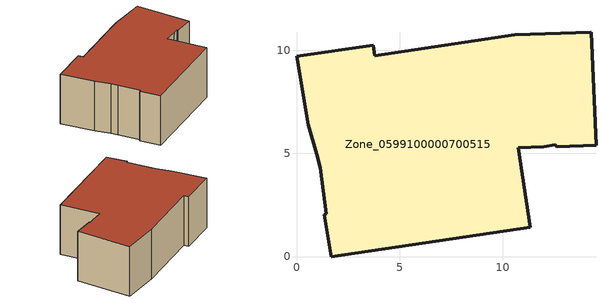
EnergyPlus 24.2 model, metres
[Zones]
Zone_0599100000700515
 floor ground (C_G): 10.76,5.27 11.32,1.42 1.69,0 1.34,2.02 1.45,2.07 1.15,4.3 0.98,4.95 0.58,6.38 0,9.71 3.72,10.25 3.8,9.74 10.59,10.74 14.29,10.86 14.52,5.39 12.62,5.33 12.54,5.41 11.99,5.33 z0
 wall outside (C_F): 12.62,5.33 14.52,5.39 14.29,10.86 10.59,10.74 3.8,9.74 3.72,10.25 0,9.71 0.58,6.38 0.98,4.95 1.15,4.3 1.45,2.07 1.34,2.02 1.69,0 11.32,1.42 10.76,5.27 11.99,5.33 12.54,5.41 12.62,5.33 z0:5.09
 roof outside (C_R): 1.15,4.3 1.45,2.07 1.34,2.02 1.69,0 11.32,1.42 10.76,5.27 11.99,5.33 12.54,5.41 12.62,5.33 14.52,5.39 14.29,10.86 10.59,10.74 3.8,9.74 3.72,10.25 0,9.71 0.58,6.38 0.98,4.95 z5.09
[BUILDING]
Pand.0599100000700515: North Axis=0; Terrain=City; Loads Convergence Tolerance Value=0.04; Temperature Convergence Tolerance Value=0.4; Solar Distribution=FullExterior; Maximum Number of Warmup Days=25; Minimum Number of Warmup Days=1
[Site:Location]
Rotterdam.The.Hague.AP_ZH_NLD Design_Conditions: Latitude=51.96; Longitude=4.45; Time Zone=1; Elevation=-4.5
[SITE:GROUNDTEMPERATURE:BUILDINGSURFACE]
18, 18, 18, 18, 18, 18, 18, 18, 18, 18, 18, 18
[MATERIAL] Thermal Absorptance=0.9; Solar Absorptance=0.7; Visible Absorptance=0.7
Name | Roughness | Thickness | Conductivity | Density | Specific Heat
G.D.1965 | MediumSmooth | 0.15 | 1 | 540 | 1210
F.D.1965 | Rough | 0.3 | 0.857143 | 1920 | 840
R.D.1965 | MediumRough | 0.2 | 0.08 | 1500 | 1000
[CONSTRUCTION]
C_G: G.D.1965
C_F: F.D.1965
C_R: R.D.1965
[ZONE]
Zone_0599100000700515: Type=1; Multiplier=1; Ceiling Height=Autocalculate; Volume=Autocalculate; Floor Area=autocalculate; Part of Total Floor Area=Yes
[ZONEINFILTRATION:DESIGNFLOWRATE]
Infil_Zone_0599100000700515: Zone or ZoneList or Space or SpaceList=Zone_0599100000700515; Schedule=AlwaysOn; Design Flow Rate Calculation Method=Flow/Area; Flow Rate per Floor Area=0.0042; Constant Term Coefficient=1; Temperature Term Coefficient=0; Velocity Term Coefficient=0; Velocity Squared Term Coefficient=0
[HVACTEMPLATE:ZONE:IDEALLOADSAIRSYSTEM]
Zone_0599100000700515: Maximum Heating Supply Air Temperature=50; Minimum Cooling Supply Air Temperature=13; Maximum Heating Supply Air Humidity Ratio=0.0156; Minimum Cooling Supply Air Humidity Ratio=0.0077; Heating Limit=NoLimit; Cooling Limit=NoLimit; Dehumidification Control Type=ConstantSensibleHeatRatio; Cooling Sensible Heat Ratio=0.7; Dehumidification Setpoint=60; Humidification Control Type=None; Humidification Setpoint=30; Outdoor Air Method=None; Outdoor Air Flow Rate per Person=0.00944; Outdoor Air Flow Rate per Zone Floor Area=0; Outdoor Air Flow Rate per Zone=0; Demand Controlled Ventilation Type=None; Outdoor Air Economizer Type=NoEconomizer; Heat Recovery Type=None; Sensible Heat Recovery Effectiveness=0.7; Latent Heat Recovery Effectiveness=0.65
[ZONECONTROL:THERMOSTAT]
ThermostatControl_Zone_0599100000700515: Zone or ZoneList=Zone_0599100000700515; Control Type Schedule=DualSetpointControlType; Control 1=Thermostat_Zone_0599100000700515; Temperature Difference Between Cutout And Setpoint=0
[THERMOSTATSETPOINT:DUALSETPOINT]
Thermostat_Zone_0599100000700515: Heating Setpoint Temperature Schedule=HeatingSetpoint_Zone_0599100000700515; Cooling Setpoint Temperature Schedule=CoolingSetpoint_Zone_0599100000700515
[SCHEDULE:COMPACT]
HeatingSetpoint_Zone_0599100000700515: Through: 12/31, For: AllDays, Until: 24:00, 21
CoolingSetpoint_Zone_0599100000700515: Through: 12/31, For: AllDays, Until: 24:00, 24
DualSetpointControlType: Through: 12/31, For: AllDays, Until: 24:00, 4
AlwaysOn: Through: 12/31, For: AllDays, Until: 24:00, 1
